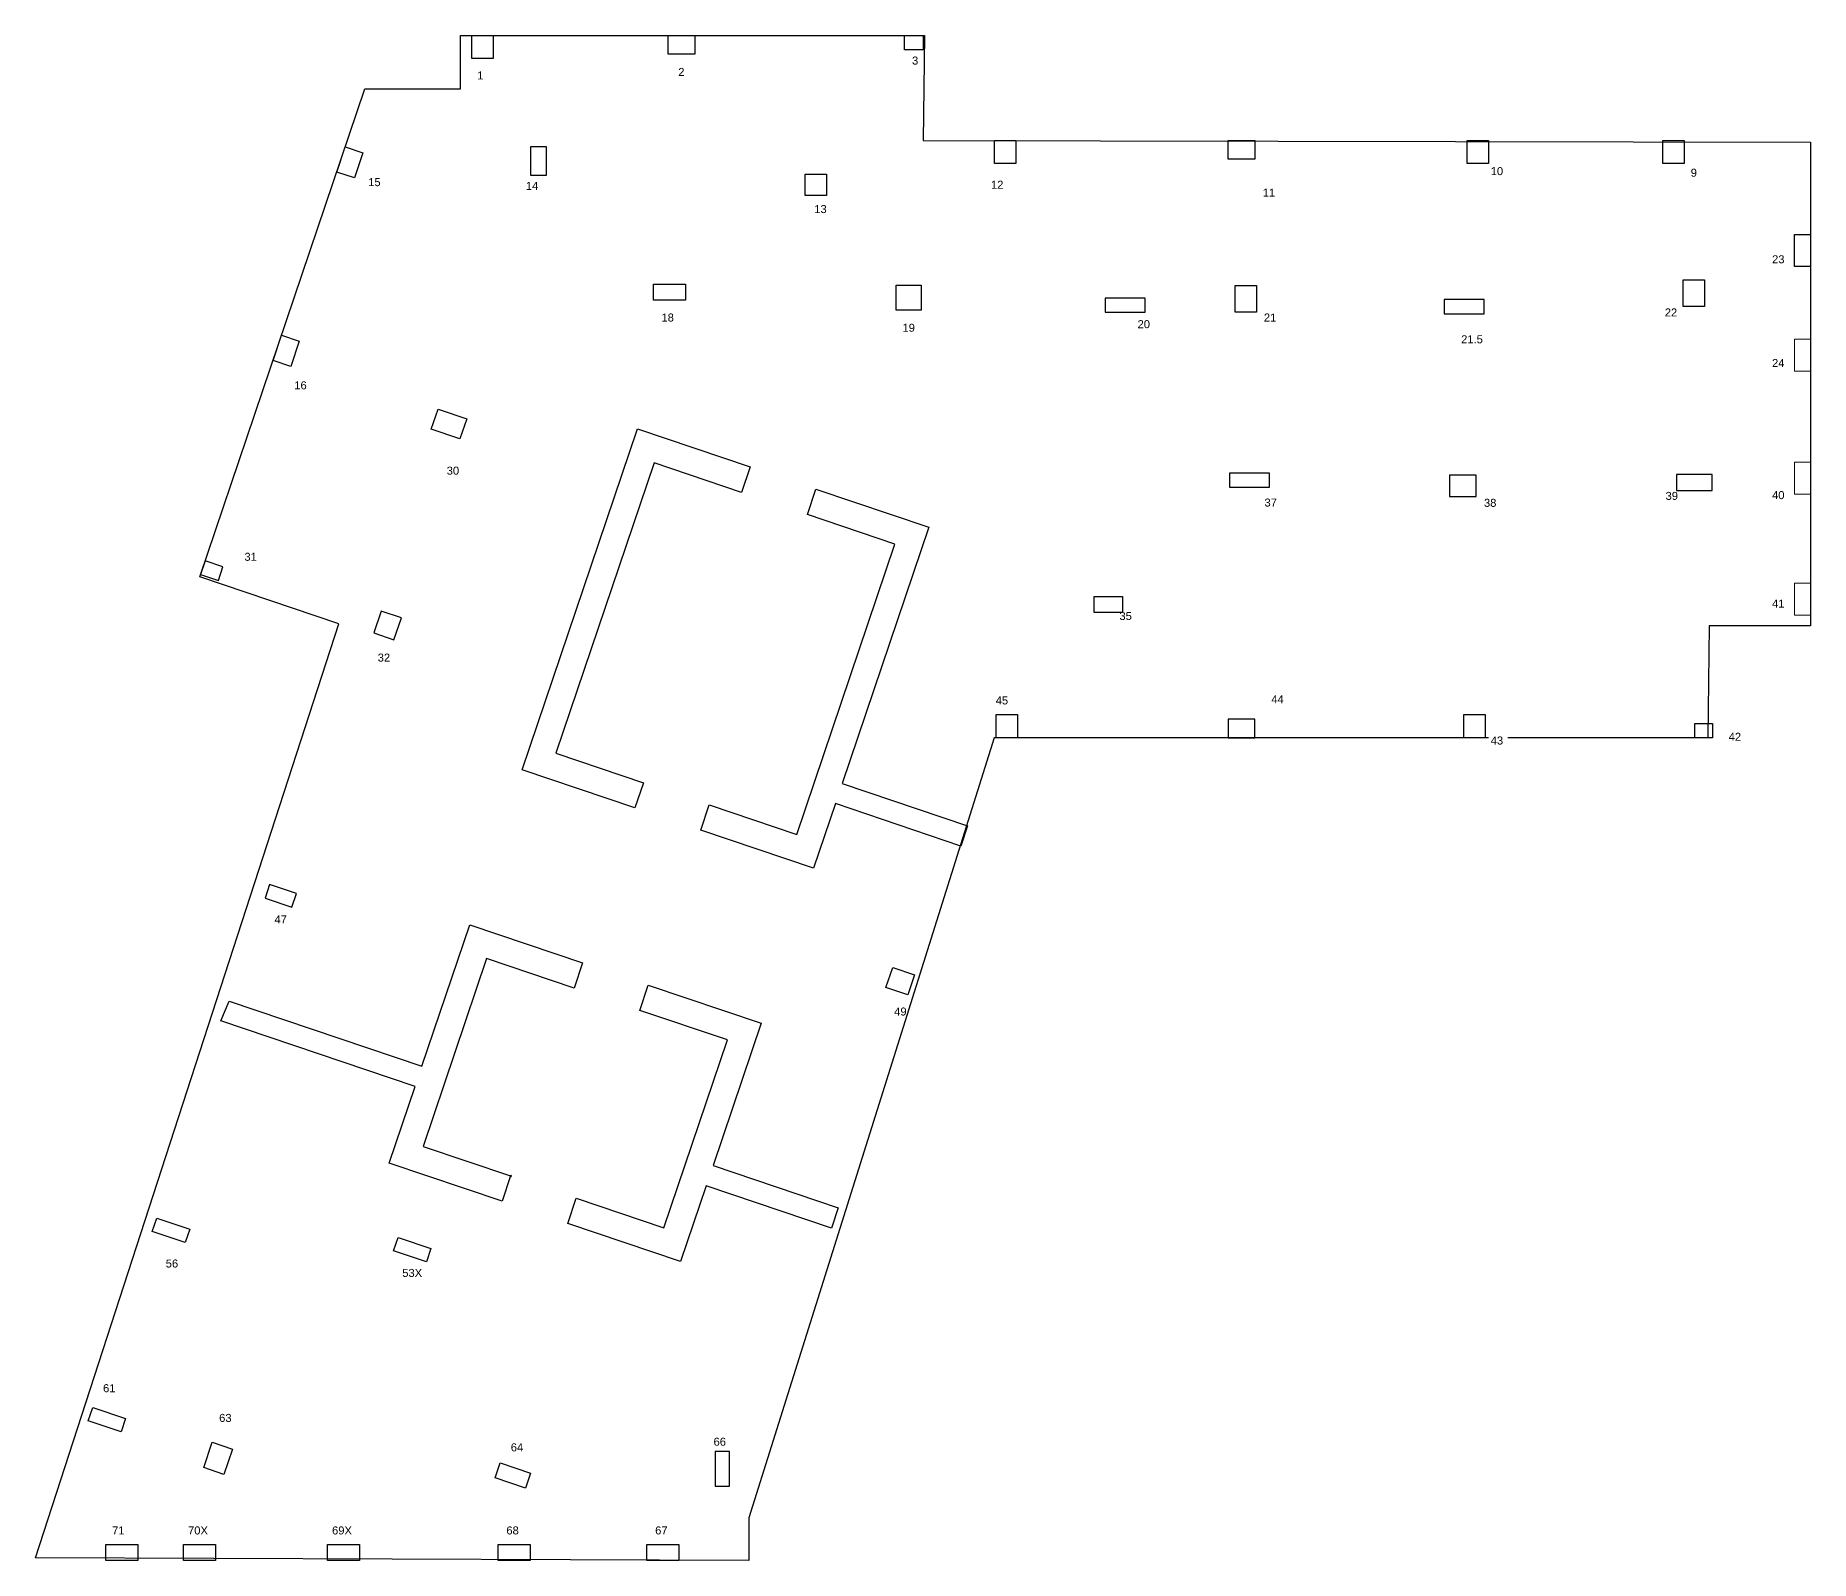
# Model space of a CAD drawing. Header units: inches. Extents: x 30 to 12637, y 0 to 49076.
# Drawn here: x 10637 to 12634, y 15000 to 16716 of the extents above; entities that cross this region are included whole.
import ezdxf

# ---------------------------------------------------------------- set-up
doc = ezdxf.new("R2010")
doc.units = ezdxf.units.IN
doc.header["$MEASUREMENT"] = 0
doc.header["$PDMODE"] = 35
doc.layers.add('COL-IDEN', color=171, linetype='Continuous', lineweight=30)
doc.layers.add('COLS', color=52, linetype='Continuous', lineweight=20)
for name, color, linetype in [('DATUM', 6, 'Continuous'), ('SLAB-RESIDENTIAL', 6, 'Continuous'), ('WALL', 1, 'Continuous')]:
    doc.layers.add(name, color=color, linetype=linetype)
doc.styles.add('Arial', font='arial.ttf', dxfattribs={"height": 9})

msp = doc.modelspace()

# ---------------------------------------------------------------- linework, layer by layer
at = {"layer": 'COLS', "lineweight": 30}
for points in [[(11128.2, 16690.2), (11128.2, 16716.2), (11152.2, 16716.2), (11152.2, 16690.2)], [(11349.2, 16695.2), (11349.2, 16716.2), (11379.2, 16716.2), (11379.2, 16695.2)], [(11615.2, 16700.2), (11615.2, 16716.2), (11636.2, 16716.2), (11636.2, 16700.2)], [(11716.2, 16572.2), (11716.2, 16598.2), (11740.2, 16598.2), (11740.2, 16572.2)], [(11979.2, 16577.2), (11979.2, 16598.2), (12009.2, 16598.2), (12009.2, 16577.2)], [(10996.3, 16555.9), (10976.4, 16562.6), (10986, 16591.1), (11005.9, 16584.3)], [(11194.2, 16559.1), (11212.2, 16559.1), (11212.2, 16591.1), (11194.2, 16591.1)], [(11503.2, 16536.3), (11503.2, 16560.3), (11527.2, 16560.3), (11527.2, 16536.3)], [(12616.2, 16456.2), (12616.2, 16492.2), (12634.2, 16492.2), (12634.2, 16456.2)], [(11332.9, 16418.6), (11332.9, 16436.6), (11368.9, 16436.6), (11368.9, 16418.6)], [(11605.9, 16407.2), (11605.9, 16435.2), (11633.9, 16435.2), (11633.9, 16407.2)], [(11987.2, 16405.1), (11987.2, 16435.1), (12011.2, 16435.1), (12011.2, 16405.1)], [(12491.2, 16411.2), (12491.2, 16441.2), (12515.2, 16441.2), (12515.2, 16411.2)], [(11840.7, 16420.8), (11840.7, 16404.8), (11885.7, 16404.8), (11885.7, 16420.8)], [(12267.2, 16403.1), (12267.2, 16419.1), (12222.2, 16419.1), (12222.2, 16403.1)], [(10924.6, 16343.7), (10904.7, 16350.4), (10914.3, 16378.9), (10934.2, 16372.1)], [(11115, 16262.3), (11082.8, 16273.2), (11090.5, 16295.9), (11122.7, 16285)], [(12025.7, 16207.9), (12025.7, 16223.9), (11980.7, 16223.9), (11980.7, 16207.9)], [(12228.2, 16197.4), (12258.2, 16197.4), (12258.2, 16221.4), (12228.2, 16221.4)], [(12483.7, 16204.2), (12523.7, 16204.2), (12523.7, 16222.2), (12483.7, 16222.2)], [(10843.2, 16103.1), (10848.4, 16118.3), (10828.5, 16125), (10823.3, 16109.8)], [(11828.5, 16067.1), (11828.5, 16085.1), (11860.5, 16085.1), (11860.5, 16067.1)], [(11040.8, 16036.3), (11049.1, 16061), (11026.3, 16068.6), (11018, 16044)], [(11718.2, 15926.2), (11718.2, 15952.2), (11742.2, 15952.2), (11742.2, 15926.2)], [(11979.2, 15926.2), (12009.2, 15926.2), (12009.2, 15947.2), (11979.2, 15947.2)], [(12504.2, 15926.2), (12504.2, 15942.2), (12524.2, 15942.2), (12524.2, 15926.2)], [(10926, 15735.6), (10931.2, 15750.7), (10900.8, 15761), (10895.7, 15745.8)], [(11618.7, 15636.7), (11594.1, 15645.1), (11601.8, 15667.8), (11626.4, 15659.5)], [(10805.8, 15358.2), (10768.9, 15370.7), (10774, 15385.8), (10811, 15373.3)], [(11077.2, 15336.3), (11040.3, 15348.8), (11045.4, 15364), (11082.4, 15351.5)], [(10733.8, 15145.1), (10696.9, 15157.6), (10702, 15172.7), (10738.9, 15160.2)], [(10849.5, 15097.4), (10826.7, 15105), (10836.4, 15133.5), (10859.1, 15125.8)], [(11402.2, 15084.1), (11418.2, 15084.1), (11418.2, 15123.1), (11402.2, 15123.1)], [(11188.7, 15081.9), (11154.6, 15093.4), (11160.4, 15110.4), (11194.5, 15098.9)], [(10716.5, 15000.5), (10716.5, 15018.5), (10752.5, 15018.5), (10752.5, 15000.5)], [(10804.1, 15000.5), (10804.1, 15018.5), (10840.1, 15018.5), (10840.1, 15000.5)], [(10966.1, 15000.5), (10966.1, 15018.5), (11002.1, 15018.5), (11002.1, 15000.5)], [(11158.1, 15000.5), (11158.1, 15018.5), (11194.1, 15018.5), (11194.1, 15000.5)], [(11325.4, 15000.5), (11325.4, 15018.5), (11361.4, 15018.5), (11361.4, 15000.5)]]:
    msp.add_lwpolyline(points, close=True, dxfattribs=at)
at = {"layer": 'COLS'}
for points in [[(12616.2, 16338.4), (12634.2, 16338.4), (12634.2, 16374.4), (12616.2, 16374.4)], [(12616.2, 16200.2), (12634.2, 16200.2), (12634.2, 16236.2), (12616.2, 16236.2)], [(12616.2, 16064.2), (12634.2, 16064.2), (12634.2, 16100.2), (12616.2, 16100.2)]]:
    msp.add_lwpolyline(points, close=True, dxfattribs=at)
at = {"layer": 'DATUM'}
msp.add_point((11172, 15433.1), dxfattribs=at)
at = {"layer": 'SLAB-RESIDENTIAL'}
msp.add_lwpolyline([(10637.5, 15003.6), (10978.6, 16054.2), (10822.4, 16107), (11008, 16656.2), (11115.7, 16656.2), (11115.7, 16716.2), (11637.7, 16716.2), (11636.2, 16598.2), (12634.3, 16596.3), (12634.2, 16052.2), (12520.2, 16052.2), (12519, 15926.2), (11715.8, 15926.2), (11439.9, 15048.5), (11439.9, 15000.5)], close=True, dxfattribs=at)
at = {"layer": 'WALL'}
for points in [[(11314.7, 16273.7), (11441.6, 16230.8), (11431.9, 16202.1), (11333.4, 16235.4), (11223, 15908.8), (11321.5, 15875.5), (11311.9, 15847.1), (11185, 15890)], [(11515.5, 16205.8), (11642.5, 16162.9), (11545.1, 15874.7), (11686, 15827.1), (11678.3, 15804.3), (11537.4, 15852), (11512.8, 15779.2), (11385.8, 15822.1), (11395.4, 15850.5), (11494, 15817.2), (11604.4, 16143.8), (11505.8, 16177.1)], [(11253, 15672.8), (11243.6, 15644.3), (11144.9, 15677.7), (11073.5, 15466.4), (11172, 15433.1), (11162.4, 15404.7), (11035.4, 15447.6), (11064.6, 15533.8), (10845.9, 15607.6), (10855.3, 15629.8), (11072.3, 15556.5), (11126.1, 15715.7)], [(11326.9, 15647.8), (11453.8, 15604.9), (11399.7, 15444.8), (11540.6, 15397.1), (11532.9, 15374.4), (11392, 15422), (11363.2, 15336.8), (11236.3, 15379.7), (11245.9, 15408.1), (11344.4, 15374.8), (11415.8, 15586.1), (11317.3, 15619.4)]]:
    msp.add_lwpolyline(points, close=True, dxfattribs=at)

# ---------------------------------------------------------------- texts
at = {"layer": 'COL-IDEN', "lineweight": 9, "char_height": 9, "attachment_point": 1, "style": 'Arial'}
for s, insert, width in [('1', (11134.5, 16675.8), 8.484), ('2', (11360.6, 16679.7), 8.484), ('3', (11623.6, 16692.5), 8.484), ('15', (11011.8, 16555.7), 16.968), ('14', (11189.1, 16551.5), 16.968), ('12', (11712.4, 16552.8), 16.968), ('11', (12018.1, 16543.9), 16.968), ('13', (11513.6, 16525.4), 16.968), ('23', (12591.1, 16468.9), 16.968), ('18', (11341.7, 16403.4), 16.968), ('20', (11877.3, 16395.9), 16.968), ('21', (12019.4, 16403.4), 16.968), ('22', (12470.4, 16409.1), 16.968), ('19', (11612.8, 16391.9), 16.968), ('21.5', (12241.3, 16378.9), 19.998), ('24', (12591.1, 16352.2), 16.968), ('16', (10928.6, 16327.1), 16.968), ('30', (11100.1, 16231.1), 16.968), ('37', (12020.1, 16195.2), 16.968), ('38', (12267, 16194.9), 16.968), ('39', (12471.3, 16202.7), 16.968), ('40', (12591.1, 16203.6), 16.968), ('31', (10872.5, 16134.2), 16.968), ('41', (12591.1, 16081.5), 16.968), ('35', (11856.9, 16067.6), 16.968), ('32', (11022.5, 16020.8), 16.968), ('45', (11717.7, 15972.6), 16.968), ('44', (12027.8, 15974), 16.968), ('42', (12542.3, 15931.7), 16.968), ('47', (10906.3, 15726.2), 16.968), ('49', (11603.5, 15622.6), 16.968), ('56', (10784, 15339.1), 16.968), ('53X', (11050.1, 15328.5), 26.967), ('61', (10713.5, 15198.8), 16.968), ('63', (10844.1, 15165.4), 16.968), ('66', (11400.3, 15138.6), 16.968), ('64', (11172.2, 15132.3), 19.998), ('71', (10723.7, 15038.8), 16.968), ('70X', (10809.1, 15038.8), 26.967), ('69X', (10971.1, 15038.8), 26.967), ('68', (11167.2, 15038.8), 16.968), ('67', (11334.6, 15038.8), 16.968)]:
    msp.add_mtext(s, dxfattribs=dict(at, insert=insert, width=width))

# ---------------------------------------------------------------- next in the draw order: texts
at = {"layer": 'COL-IDEN', "lineweight": 9, "char_height": 9, "width": 16.968, "attachment_point": 1, "style": 'Arial', "bg_fill": 3, "box_fill_scale": 1.25, "bg_fill_color": 9, "bg_fill_true_color": 13158600, "bg_fill_transparency": 0}
for s, insert in [('10', (12274.6, 16568.1)), ('9', (12499.6, 16566.3)), ('43', (12274.6, 15927.5))]:
    msp.add_mtext(s, dxfattribs=dict(at, insert=insert))

# ---------------------------------------------------------------- next in the draw order: linework, layer by layer
at = {"layer": 'COLS', "lineweight": 30}
for points in [[(12248.2, 16572.2), (12248.2, 16598.2), (12272.2, 16598.2), (12272.2, 16572.2)], [(12468.2, 16572.2), (12468.2, 16598.2), (12492.2, 16598.2), (12492.2, 16572.2)], [(12244.2, 15926.2), (12244.2, 15952.2), (12268.2, 15952.2), (12268.2, 15926.2)]]:
    msp.add_lwpolyline(points, close=True, dxfattribs=at)

doc.saveas('drawing.dxf')
